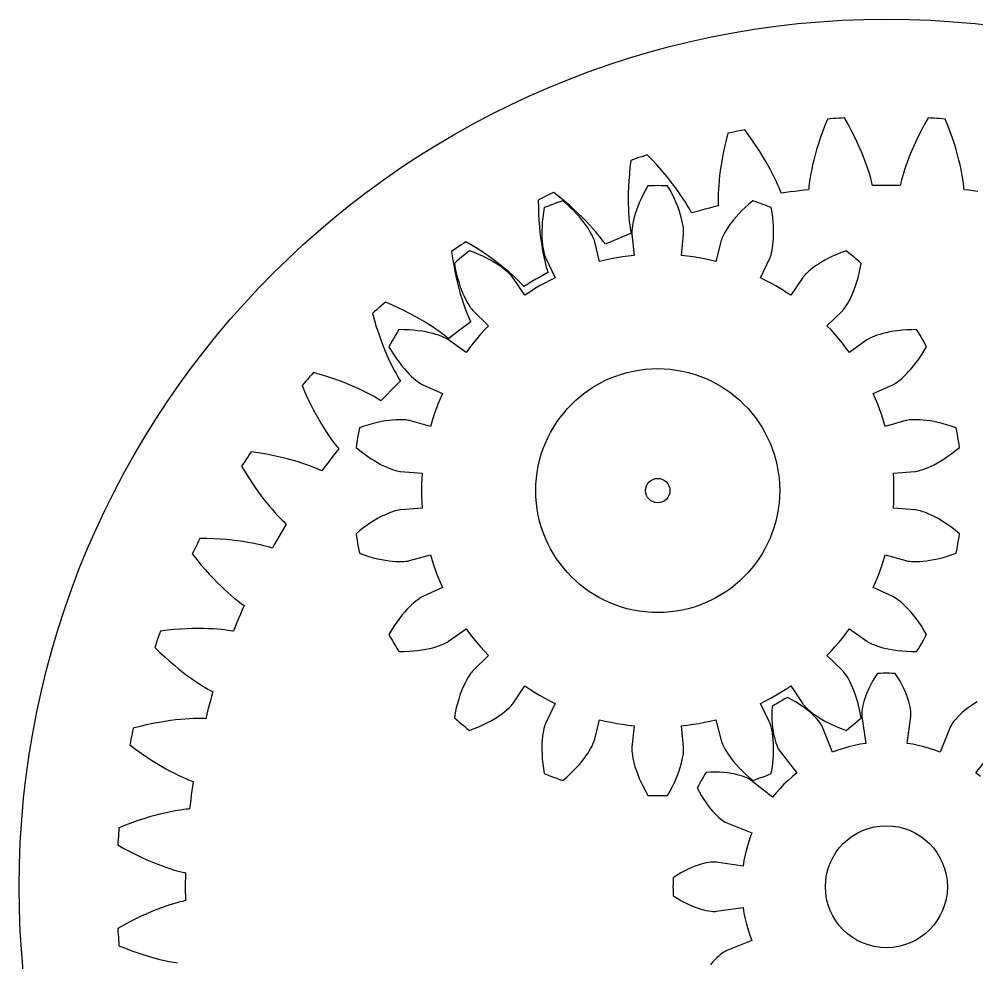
# Model space of a CAD drawing. Header units: metres. Extents: x -35.6 to 35.6, y -35.6 to 35.6.
# Drawn here: x -35.56 to 3.71, y -3.12 to 35.56 of the extents above; entities that cross this region are included whole.
import ezdxf

# ---------------------------------------------------------------- set-up
doc = ezdxf.new("R2010")
doc.units = ezdxf.units.M

msp = doc.modelspace()

# ---------------------------------------------------------------- linework, layer by layer
at = {"layer": 'CARRIER_PINS'}
msp.add_circle((-9.375, 16.23798), 0.5, dxfattribs=at)
at = {"layer": 'PLANETS'}
msp.add_lwpolyline([(0.28597, 16.95447), (1.16759, 17.01986), (1.19753, 17.0236), (1.25204, 17.03339), (1.32238, 17.0495), (1.40536, 17.07234), (1.49913, 17.10229), (1.60242, 17.13975), (1.71423, 17.18509), (1.83377, 17.23867), (1.96039, 17.30087), (2.09347, 17.37206), (2.23247, 17.4526), (2.37689, 17.54286), (2.52623, 17.64321), (2.68001, 17.75401), (2.83775, 17.87564), (2.99898, 18.00846), (2.97913, 18.14206), (2.95783, 18.27544), (2.9351, 18.40858), (2.91092, 18.54147), (2.88532, 18.67408), (2.85828, 18.80642), (2.66135, 18.87608), (2.47152, 18.93642), (2.28911, 18.98795), (2.11446, 19.03117), (1.94788, 19.06659), (1.78971, 19.09473), (1.64031, 19.11611), (1.50006, 19.13126), (1.36939, 19.14072), (1.24882, 19.14508), (1.13896, 19.14496), (1.04059, 19.14103), (0.9548, 19.13411), (0.8832, 19.12519), (0.82862, 19.11575), (0.79921, 19.10902), (-0.0516, 18.86893), (-0.11936, 19.09818), (-0.19275, 19.32568), (-0.27173, 19.5513), (-0.35625, 19.7749), (-0.44627, 19.99635), (-0.54172, 20.21551), (0.26437, 20.57848), (0.29122, 20.59224), (0.33911, 20.62008), (0.39969, 20.65928), (0.46986, 20.70912), (0.54773, 20.76934), (0.63197, 20.83986), (0.72153, 20.92071), (0.81554, 21.01195), (0.91325, 21.1137), (1.01396, 21.22611), (1.11703, 21.34934), (1.22187, 21.48355), (1.32788, 21.62892), (1.43449, 21.78564), (1.54112, 21.95388), (1.6472, 22.13384), (1.58285, 22.25259), (1.51722, 22.37064), (1.45032, 22.48798), (1.38215, 22.60458), (1.31273, 22.72044), (1.24206, 22.83555), (1.03318, 22.83366), (0.83416, 22.82543), (0.64513, 22.81147), (0.46623, 22.79235), (0.29758, 22.76866), (0.13933, 22.74101), (-0.00837, 22.71), (-0.14535, 22.67626), (-0.27137, 22.64046), (-0.38616, 22.60332), (-0.48936, 22.56563), (-0.58045, 22.5283), (-0.6587, 22.49245), (-0.72293, 22.45959), (-0.77098, 22.43204), (-0.79632, 22.41566), (-1.51371, 21.89906), (-1.65579, 22.0913), (-1.80256, 22.27998), (-1.95394, 22.46498), (-2.10985, 22.64619), (-2.27017, 22.8235), (-2.43483, 22.9968), (-1.80149, 23.61358), (-1.78097, 23.63569), (-1.74549, 23.67823), (-1.70197, 23.73578), (-1.65308, 23.80661), (-1.6005, 23.88984), (-1.54546, 23.98492), (-1.48895, 24.09152), (-1.43182, 24.20941), (-1.37481, 24.33845), (-1.31862, 24.47852), (-1.2639, 24.62957), (-1.21129, 24.79154), (-1.1614, 24.96441), (-1.11482, 25.14814), (-1.07216, 25.34271), (-1.03402, 25.54809), (-1.13511, 25.63767), (-1.23716, 25.72615), (-1.34015, 25.81353), (-1.44409, 25.89979), (-1.54895, 25.98492), (-1.65473, 26.06892), (-1.85037, 25.9957), (-2.03457, 25.9199), (-2.20742, 25.84213), (-2.36899, 25.76297), (-2.51937, 25.68303), (-2.65862, 25.60292), (-2.78681, 25.52326), (-2.90399, 25.44471), (-3.01017, 25.36797), (-3.10533, 25.29381), (-3.18941, 25.22309), (-3.26224, 25.15686), (-3.32351, 25.09641), (-3.37263, 25.04356), (-3.40836, 25.00124), (-3.42658, 24.97718), (-3.92401, 24.24637), (-4.12327, 24.37843), (-4.32572, 24.50553), (-4.53125, 24.6276), (-4.73973, 24.74456), (-4.95103, 24.85634), (-5.16502, 24.96287), (-4.78084, 25.75907), (-4.76911, 25.78687), (-4.75033, 25.83897), (-4.72911, 25.90794), (-4.7074, 25.99122), (-4.68645, 26.08741), (-4.66725, 26.19558), (-4.65061, 26.31508), (-4.63724, 26.44541), (-4.6278, 26.58616), (-4.62291, 26.737), (-4.62316, 26.89765), (-4.62912, 27.06785), (-4.64135, 27.24736), (-4.66042, 27.43594), (-4.68688, 27.63336), (-4.72129, 27.8394), (-4.84692, 27.88901), (-4.97308, 27.93725), (-5.09975, 27.98413), (-5.22692, 28.02964), (-5.35457, 28.07378), (-5.4827, 28.11653), (-5.64149, 27.98081), (-5.78867, 27.84658), (-5.92449, 27.71438), (-6.04925, 27.58474), (-6.16321, 27.45819), (-6.26667, 27.33528), (-6.35988, 27.21658), (-6.44312, 27.10269), (-6.51665, 26.99427), (-6.58072, 26.89203), (-6.63554, 26.79682), (-6.68133, 26.70967), (-6.71823, 26.63192), (-6.7463, 26.56545), (-6.76541, 26.51346), (-6.77429, 26.48463), (-6.99178, 25.62775), (-7.22418, 25.6837), (-7.4579, 25.73389), (-7.69278, 25.7783), (-7.92869, 25.8169), (-8.16548, 25.84967), (-8.403, 25.87659), (-8.3143, 26.75617), (-8.31279, 26.7863), (-8.31296, 26.84169), (-8.31661, 26.91375), (-8.32469, 26.99944), (-8.33791, 27.097), (-8.35687, 27.20521), (-8.3821, 27.3232), (-8.41411, 27.45023), (-8.45338, 27.58572), (-8.50038, 27.72914), (-8.55555, 27.88002), (-8.61936, 28.03792), (-8.69226, 28.20241), (-8.77468, 28.3731), (-8.86706, 28.54956), (-8.96986, 28.73141), (-9.10488, 28.73506), (-9.23993, 28.73725), (-9.375, 28.73798), (-9.51007, 28.73725), (-9.64512, 28.73506), (-9.78014, 28.73141), (-9.88294, 28.54956), (-9.97532, 28.3731), (-10.05774, 28.20241), (-10.13064, 28.03792), (-10.19445, 27.88002), (-10.24962, 27.72914), (-10.29662, 27.58572), (-10.33589, 27.45023), (-10.3679, 27.3232), (-10.39313, 27.20521), (-10.41209, 27.097), (-10.42531, 26.99944), (-10.43339, 26.91375), (-10.43704, 26.84169), (-10.43721, 26.7863), (-10.4357, 26.75617), (-10.347, 25.87659), (-10.58452, 25.84967), (-10.82131, 25.8169), (-11.05722, 25.7783), (-11.2921, 25.73389), (-11.52582, 25.6837), (-11.75822, 25.62775), (-11.97571, 26.48463), (-11.98459, 26.51346), (-12.0037, 26.56545), (-12.03177, 26.63192), (-12.06867, 26.70967), (-12.11446, 26.79682), (-12.16928, 26.89203), (-12.23335, 26.99427), (-12.30688, 27.10269), (-12.39012, 27.21658), (-12.48333, 27.33528), (-12.58679, 27.45819), (-12.70075, 27.58474), (-12.82551, 27.71438), (-12.96133, 27.84658), (-13.10851, 27.98081), (-13.2673, 28.11653), (-13.39543, 28.07378), (-13.52308, 28.02964), (-13.65025, 27.98413), (-13.77692, 27.93725), (-13.90308, 27.88901), (-14.02871, 27.8394), (-14.06312, 27.63336), (-14.08958, 27.43594), (-14.10865, 27.24736), (-14.12088, 27.06785), (-14.12684, 26.89765), (-14.12709, 26.737), (-14.1222, 26.58616), (-14.11276, 26.44541), (-14.09939, 26.31508), (-14.08275, 26.19558), (-14.06355, 26.08741), (-14.0426, 25.99122), (-14.02089, 25.90794), (-13.99967, 25.83897), (-13.98089, 25.78687), (-13.96916, 25.75907), (-13.58498, 24.96287), (-13.79897, 24.85634), (-14.01027, 24.74456), (-14.21875, 24.6276), (-14.42428, 24.50553), (-14.62673, 24.37843), (-14.82599, 24.24637), (-15.32342, 24.97718), (-15.34164, 25.00124), (-15.37737, 25.04356), (-15.42649, 25.09641), (-15.48776, 25.15686), (-15.56059, 25.22309), (-15.64467, 25.29381), (-15.73983, 25.36797), (-15.84601, 25.44471), (-15.96319, 25.52326), (-16.09138, 25.60292), (-16.23063, 25.68303), (-16.38101, 25.76297), (-16.54258, 25.84213), (-16.71543, 25.9199), (-16.89963, 25.9957), (-17.09527, 26.06892), (-17.20105, 25.98492), (-17.30591, 25.89979), (-17.40985, 25.81353), (-17.51284, 25.72615), (-17.61489, 25.63767), (-17.71598, 25.54809), (-17.67784, 25.34271), (-17.63518, 25.14814), (-17.5886, 24.96441), (-17.53871, 24.79154), (-17.4861, 24.62957), (-17.43138, 24.47852), (-17.37519, 24.33845), (-17.31818, 24.20941), (-17.26105, 24.09152), (-17.20454, 23.98492), (-17.1495, 23.88984), (-17.09692, 23.80661), (-17.04803, 23.73578), (-17.00451, 23.67823), (-16.96903, 23.63569), (-16.94851, 23.61358), (-16.31517, 22.9968), (-16.47983, 22.8235), (-16.64015, 22.64619), (-16.79606, 22.46498), (-16.94744, 22.27998), (-17.09421, 22.0913), (-17.23629, 21.89906), (-17.95368, 22.41566), (-17.97902, 22.43204), (-18.02707, 22.45959), (-18.0913, 22.49245), (-18.16955, 22.5283), (-18.26064, 22.56563), (-18.36384, 22.60332), (-18.47863, 22.64046), (-18.60465, 22.67626), (-18.74163, 22.71), (-18.88933, 22.74101), (-19.04758, 22.76866), (-19.21623, 22.79235), (-19.39513, 22.81147), (-19.58416, 22.82543), (-19.78318, 22.83366), (-19.99206, 22.83555), (-20.06273, 22.72044), (-20.13215, 22.60458), (-20.20032, 22.48798), (-20.26722, 22.37064), (-20.33285, 22.25259), (-20.3972, 22.13384), (-20.29112, 21.95388), (-20.18449, 21.78564), (-20.07788, 21.62892), (-19.97187, 21.48355), (-19.86703, 21.34934), (-19.76396, 21.22611), (-19.66325, 21.1137), (-19.56554, 21.01195), (-19.47153, 20.92071), (-19.38197, 20.83986), (-19.29773, 20.76934), (-19.21986, 20.70912), (-19.14969, 20.65928), (-19.08911, 20.62008), (-19.04122, 20.59224), (-19.01437, 20.57848), (-18.20828, 20.21551), (-18.30373, 19.99635), (-18.39375, 19.7749), (-18.47827, 19.5513), (-18.55725, 19.32568), (-18.63064, 19.09818), (-18.6984, 18.86893), (-19.54921, 19.10902), (-19.57862, 19.11575), (-19.6332, 19.12519), (-19.7048, 19.13411), (-19.79059, 19.14103), (-19.88896, 19.14496), (-19.99882, 19.14508), (-20.11939, 19.14072), (-20.25006, 19.13126), (-20.39031, 19.11611), (-20.53971, 19.09473), (-20.69788, 19.06659), (-20.86446, 19.03117), (-21.03911, 18.98795), (-21.22152, 18.93642), (-21.41135, 18.87608), (-21.60828, 18.80642), (-21.63532, 18.67408), (-21.66092, 18.54147), (-21.6851, 18.40858), (-21.70783, 18.27544), (-21.72913, 18.14206), (-21.74898, 18.00846), (-21.58775, 17.87564), (-21.43001, 17.75401), (-21.27623, 17.64321), (-21.12689, 17.54286), (-20.98247, 17.4526), (-20.84347, 17.37206), (-20.71039, 17.30087), (-20.58377, 17.23867), (-20.46423, 17.18509), (-20.35242, 17.13975), (-20.24913, 17.10229), (-20.15536, 17.07234), (-20.07238, 17.0495), (-20.00204, 17.03339), (-19.94753, 17.0236), (-19.91759, 17.01986), (-19.03597, 16.95447), (-19.0507, 16.71588), (-19.05955, 16.477), (-19.0625, 16.23798), (-19.05955, 15.99895), (-19.0507, 15.76007), (-19.03597, 15.52148), (-19.91759, 15.45609), (-19.94753, 15.45235), (-20.00204, 15.44256), (-20.07238, 15.42645), (-20.15536, 15.40362), (-20.24913, 15.37366), (-20.35242, 15.3362), (-20.46423, 15.29087), (-20.58377, 15.23728), (-20.71039, 15.17508), (-20.84347, 15.10389), (-20.98247, 15.02335), (-21.12689, 14.93309), (-21.27623, 14.83274), (-21.43001, 14.72194), (-21.58775, 14.60031), (-21.74898, 14.4675), (-21.72913, 14.33389), (-21.70783, 14.20052), (-21.6851, 14.06737), (-21.66092, 13.93449), (-21.63532, 13.80187), (-21.60828, 13.66953), (-21.41135, 13.59987), (-21.22152, 13.53953), (-21.03911, 13.488), (-20.86446, 13.44478), (-20.69788, 13.40936), (-20.53971, 13.38122), (-20.39031, 13.35984), (-20.25006, 13.3447), (-20.11939, 13.33523), (-19.99882, 13.33087), (-19.88896, 13.33099), (-19.79059, 13.33492), (-19.7048, 13.34184), (-19.6332, 13.35076), (-19.57862, 13.36021), (-19.54921, 13.36693), (-18.6984, 13.60702), (-18.63064, 13.37778), (-18.55725, 13.15028), (-18.47827, 12.92466), (-18.39375, 12.70105), (-18.30373, 12.4796), (-18.20828, 12.26044), (-19.01437, 11.89747), (-19.04122, 11.88371), (-19.08911, 11.85587), (-19.14969, 11.81668), (-19.21986, 11.76683), (-19.29773, 11.70661), (-19.38197, 11.63609), (-19.47153, 11.55524), (-19.56554, 11.464), (-19.66325, 11.36225), (-19.76396, 11.24984), (-19.86703, 11.12661), (-19.97187, 10.9924), (-20.07788, 10.84703), (-20.18449, 10.69031), (-20.29112, 10.52207), (-20.3972, 10.34212), (-20.33285, 10.22336), (-20.26722, 10.10531), (-20.20032, 9.98798), (-20.13215, 9.87137), (-20.06273, 9.75551), (-19.99206, 9.6404), (-19.78318, 9.6423), (-19.58416, 9.65052), (-19.39513, 9.66448), (-19.21623, 9.68361), (-19.04758, 9.70729), (-18.88933, 9.73495), (-18.74163, 9.76596), (-18.60465, 9.79969), (-18.47863, 9.83549), (-18.36384, 9.87263), (-18.26064, 9.91032), (-18.16955, 9.94765), (-18.0913, 9.9835), (-18.02707, 10.01637), (-17.97902, 10.04391), (-17.95368, 10.06029), (-17.23629, 10.5769), (-17.09421, 10.38465), (-16.94744, 10.19597), (-16.79606, 10.01097), (-16.64015, 9.82976), (-16.47983, 9.65245), (-16.31517, 9.47916), (-16.94851, 8.86237), (-16.96903, 8.84026), (-17.00451, 8.79772), (-17.04803, 8.74017), (-17.09692, 8.66934), (-17.1495, 8.58611), (-17.20454, 8.49103), (-17.26105, 8.38443), (-17.31818, 8.26654), (-17.37519, 8.1375), (-17.43138, 7.99743), (-17.4861, 7.84638), (-17.53871, 7.68441), (-17.5886, 7.51154), (-17.63518, 7.32782), (-17.67784, 7.13325), (-17.71598, 6.92787), (-17.61489, 6.83828), (-17.51284, 6.7498), (-17.40985, 6.66242), (-17.30591, 6.57616), (-17.20105, 6.49103), (-17.09527, 6.40704), (-16.89963, 6.48026), (-16.71543, 6.55605), (-16.54258, 6.63383), (-16.38101, 6.71298), (-16.23063, 6.79292), (-16.09138, 6.87303), (-15.96319, 6.95269), (-15.84601, 7.03124), (-15.73983, 7.10798), (-15.64467, 7.18214), (-15.56059, 7.25286), (-15.48776, 7.31909), (-15.42649, 7.37954), (-15.37737, 7.43239), (-15.34164, 7.47471), (-15.32342, 7.49877), (-14.82599, 8.22958), (-14.62673, 8.09752), (-14.42428, 7.97042), (-14.21875, 7.84836), (-14.01027, 7.7314), (-13.79897, 7.61962), (-13.58498, 7.51308), (-13.96916, 6.71689), (-13.98089, 6.68909), (-13.99967, 6.63698), (-14.02089, 6.56802), (-14.0426, 6.48473), (-14.06355, 6.38854), (-14.08275, 6.28037), (-14.09939, 6.16087), (-14.11276, 6.03055), (-14.1222, 5.8898), (-14.12709, 5.73895), (-14.12684, 5.5783), (-14.12088, 5.4081), (-14.10865, 5.22859), (-14.08958, 5.04002), (-14.06312, 4.84259), (-14.02871, 4.63655), (-13.90308, 4.58695), (-13.77692, 4.5387), (-13.65025, 4.49182), (-13.52308, 4.44631), (-13.39543, 4.40218), (-13.2673, 4.35943), (-13.10851, 4.49514), (-12.96133, 4.62937), (-12.82551, 4.76157), (-12.70075, 4.89121), (-12.58679, 5.01776), (-12.48333, 5.14067), (-12.39012, 5.25937), (-12.30688, 5.37326), (-12.23335, 5.48169), (-12.16928, 5.58392), (-12.11446, 5.67913), (-12.06867, 5.76628), (-12.03177, 5.84404), (-12.0037, 5.9105), (-11.98459, 5.96249), (-11.97571, 5.99133), (-11.75822, 6.8482), (-11.52582, 6.79226), (-11.2921, 6.74206), (-11.05722, 6.69765), (-10.82131, 6.65905), (-10.58452, 6.62628), (-10.347, 6.59936), (-10.4357, 5.71978), (-10.43721, 5.68965), (-10.43704, 5.63426), (-10.43339, 5.5622), (-10.42531, 5.47651), (-10.41209, 5.37896), (-10.39313, 5.27074), (-10.3679, 5.15276), (-10.33589, 5.02572), (-10.29662, 4.89023), (-10.24962, 4.74681), (-10.19445, 4.59593), (-10.13064, 4.43803), (-10.05774, 4.27354), (-9.97532, 4.10286), (-9.88294, 3.92639), (-9.78014, 3.74454), (-9.64512, 3.7409), (-9.51007, 3.73871), (-9.375, 3.73798), (-9.23993, 3.73871), (-9.10488, 3.7409), (-8.96986, 3.74454), (-8.86706, 3.92639), (-8.77468, 4.10286), (-8.69226, 4.27354), (-8.61936, 4.43803), (-8.55555, 4.59593), (-8.50038, 4.74681), (-8.45338, 4.89023), (-8.41411, 5.02572), (-8.3821, 5.15276), (-8.35687, 5.27074), (-8.33791, 5.37896), (-8.32469, 5.47651), (-8.31661, 5.5622), (-8.31296, 5.63426), (-8.31279, 5.68965), (-8.3143, 5.71978), (-8.403, 6.59936), (-8.16548, 6.62628), (-7.92869, 6.65905), (-7.69278, 6.69765), (-7.4579, 6.74206), (-7.22418, 6.79226), (-6.99178, 6.8482), (-6.77429, 5.99133), (-6.76541, 5.96249), (-6.7463, 5.9105), (-6.71823, 5.84404), (-6.68133, 5.76628), (-6.63554, 5.67913), (-6.58072, 5.58392), (-6.51665, 5.48169), (-6.44312, 5.37326), (-6.35988, 5.25937), (-6.26667, 5.14067), (-6.16321, 5.01776), (-6.04925, 4.89121), (-5.92449, 4.76157), (-5.78867, 4.62937), (-5.64149, 4.49514), (-5.4827, 4.35943), (-5.35457, 4.40218), (-5.22692, 4.44631), (-5.09975, 4.49182), (-4.97308, 4.5387), (-4.84692, 4.58695), (-4.72129, 4.63655), (-4.68688, 4.84259), (-4.66042, 5.04002), (-4.64135, 5.22859), (-4.62912, 5.4081), (-4.62316, 5.5783), (-4.62291, 5.73895), (-4.6278, 5.8898), (-4.63724, 6.03055), (-4.65061, 6.16087), (-4.66725, 6.28037), (-4.68645, 6.38854), (-4.7074, 6.48473), (-4.72911, 6.56802), (-4.75033, 6.63698), (-4.76911, 6.68909), (-4.78084, 6.71689), (-5.16502, 7.51308), (-4.95103, 7.61962), (-4.73973, 7.7314), (-4.53125, 7.84836), (-4.32572, 7.97042), (-4.12327, 8.09752), (-3.92401, 8.22958), (-3.42658, 7.49877), (-3.40836, 7.47471), (-3.37263, 7.43239), (-3.32351, 7.37954), (-3.26224, 7.31909), (-3.18941, 7.25286), (-3.10533, 7.18214), (-3.01017, 7.10798), (-2.90399, 7.03124), (-2.78681, 6.95269), (-2.65862, 6.87303), (-2.51937, 6.79292), (-2.36899, 6.71298), (-2.20742, 6.63383), (-2.03457, 6.55605), (-1.85037, 6.48026), (-1.65473, 6.40704), (-1.54895, 6.49103), (-1.44409, 6.57616), (-1.34015, 6.66242), (-1.23716, 6.7498), (-1.13511, 6.83828), (-1.03402, 6.92787), (-1.07216, 7.13325), (-1.11482, 7.32782), (-1.1614, 7.51154), (-1.21129, 7.68441), (-1.2639, 7.84638), (-1.31862, 7.99743), (-1.37481, 8.1375), (-1.43182, 8.26654), (-1.48895, 8.38443), (-1.54546, 8.49103), (-1.6005, 8.58611), (-1.65308, 8.66934), (-1.70197, 8.74017), (-1.74549, 8.79772), (-1.78097, 8.84026), (-1.80149, 8.86237), (-2.43483, 9.47916), (-2.27017, 9.65245), (-2.10985, 9.82976), (-1.95394, 10.01097), (-1.80256, 10.19597), (-1.65579, 10.38465), (-1.51371, 10.5769), (-0.79632, 10.06029), (-0.77098, 10.04391), (-0.72293, 10.01637), (-0.6587, 9.9835), (-0.58045, 9.94765), (-0.48936, 9.91032), (-0.38616, 9.87263), (-0.27137, 9.83549), (-0.14535, 9.79969), (-0.00837, 9.76596), (0.13933, 9.73495), (0.29758, 9.70729), (0.46623, 9.68361), (0.64513, 9.66448), (0.83416, 9.65052), (1.03318, 9.6423), (1.24206, 9.6404), (1.31273, 9.75551), (1.38215, 9.87137), (1.45032, 9.98798), (1.51722, 10.10531), (1.58285, 10.22336), (1.6472, 10.34212), (1.54112, 10.52207), (1.43449, 10.69031), (1.32788, 10.84703), (1.22187, 10.9924), (1.11703, 11.12661), (1.01396, 11.24984), (0.91325, 11.36225), (0.81554, 11.464), (0.72153, 11.55524), (0.63197, 11.63609), (0.54773, 11.70661), (0.46986, 11.76683), (0.39969, 11.81668), (0.33911, 11.85587), (0.29122, 11.88371), (0.26437, 11.89747), (-0.54172, 12.26044), (-0.44627, 12.4796), (-0.35625, 12.70105), (-0.27173, 12.92466), (-0.19275, 13.15028), (-0.11936, 13.37778), (-0.0516, 13.60702), (0.79921, 13.36693), (0.82862, 13.36021), (0.8832, 13.35076), (0.9548, 13.34184), (1.04059, 13.33492), (1.13896, 13.33099), (1.24882, 13.33087), (1.36939, 13.33523), (1.50006, 13.3447), (1.64031, 13.35984), (1.78971, 13.38122), (1.94788, 13.40936), (2.11446, 13.44478), (2.28911, 13.488), (2.47152, 13.53953), (2.66135, 13.59987), (2.85828, 13.66953), (2.88532, 13.80187), (2.91092, 13.93449), (2.9351, 14.06737), (2.95783, 14.20052), (2.97913, 14.33389), (2.99898, 14.4675), (2.83775, 14.60031), (2.68001, 14.72194), (2.52623, 14.83274), (2.37689, 14.93309), (2.23247, 15.02335), (2.09347, 15.10389), (1.96039, 15.17508), (1.83377, 15.23728), (1.71423, 15.29087), (1.60242, 15.3362), (1.49913, 15.37366), (1.40536, 15.40362), (1.32238, 15.42645), (1.25204, 15.44256), (1.19753, 15.45235), (1.16759, 15.45609), (0.28597, 15.52148), (0.3007, 15.76007), (0.30955, 15.99895), (0.3125, 16.23798), (0.30955, 16.477), (0.3007, 16.71588)], close=True, dxfattribs=at)
msp.add_circle((-9.375, 16.23798), 5, dxfattribs=at)
at = {"layer": 'RING'}
msp.add_lwpolyline([(3.75263, 28.50404), (3.56436, 28.52819), (3.37594, 28.5511), (3.18736, 28.57277), (3.18332, 28.61744), (3.17502, 28.6992), (3.16264, 28.80525), (3.14574, 28.93104), (3.1238, 29.07399), (3.09631, 29.23234), (3.06276, 29.4048), (3.0227, 29.59038), (2.97567, 29.78827), (2.92124, 29.99777), (2.85901, 30.2183), (2.78855, 30.44935), (2.70949, 30.69044), (2.62144, 30.94115), (2.52401, 31.20107), (2.41683, 31.46983), (2.29935, 31.47863), (2.18183, 31.487), (2.06429, 31.49492), (1.94671, 31.50241), (1.82911, 31.50946), (1.71149, 31.51606), (1.57014, 31.26359), (1.43962, 31.01861), (1.31959, 30.78154), (1.20974, 30.55283), (1.10973, 30.33296), (1.01924, 30.12243), (0.93794, 29.92183), (0.86548, 29.73177), (0.80154, 29.55301), (0.74577, 29.3864), (0.69784, 29.233), (0.65743, 29.09414), (0.62425, 28.97162), (0.59814, 28.8681), (0.57924, 28.78812), (0.5694, 28.74436), (0.37961, 28.74749), (0.18981, 28.74937), (0, 28.75), (-0.18981, 28.74937), (-0.37961, 28.74749), (-0.5694, 28.74436), (-0.57924, 28.78812), (-0.59814, 28.8681), (-0.62425, 28.97162), (-0.65743, 29.09414), (-0.69784, 29.233), (-0.74577, 29.3864), (-0.80154, 29.55301), (-0.86548, 29.73177), (-0.93794, 29.92183), (-1.01924, 30.12243), (-1.10973, 30.33296), (-1.20974, 30.55283), (-1.31959, 30.78154), (-1.43962, 31.01861), (-1.57014, 31.26359), (-1.71149, 31.51606), (-1.82911, 31.50946), (-1.94671, 31.50241), (-2.06429, 31.49492), (-2.18183, 31.487), (-2.29935, 31.47863), (-2.41683, 31.46983), (-2.52401, 31.20107), (-2.62144, 30.94115), (-2.70949, 30.69044), (-2.78855, 30.44935), (-2.85901, 30.2183), (-2.92124, 29.99777), (-2.97567, 29.78827), (-3.0227, 29.59038), (-3.06276, 29.4048), (-3.09631, 29.23234), (-3.1238, 29.07399), (-3.14574, 28.93104), (-3.16264, 28.80525), (-3.17502, 28.6992), (-3.18332, 28.61744), (-3.18736, 28.57277), (-3.37594, 28.5511), (-3.56436, 28.52819), (-3.75263, 28.50404), (-3.94073, 28.47864), (-4.12867, 28.45201), (-4.31642, 28.42413), (-4.33189, 28.46623), (-4.36107, 28.54306), (-4.40047, 28.64228), (-4.44935, 28.75942), (-4.50754, 28.89182), (-4.57508, 29.03765), (-4.65212, 29.19556), (-4.73885, 29.36445), (-4.8355, 29.54342), (-4.94229, 29.73169), (-5.05949, 29.92861), (-5.18734, 30.13355), (-5.3261, 30.34596), (-5.47604, 30.56533), (-5.63743, 30.79118), (-5.81052, 31.02304), (-5.92627, 31.00114), (-6.04195, 30.9788), (-6.15754, 30.95604), (-6.27304, 30.93284), (-6.38846, 30.90921), (-6.50379, 30.88514), (-6.57497, 30.60469), (-6.63764, 30.33427), (-6.69222, 30.07422), (-6.73913, 29.82487), (-6.77883, 29.58661), (-6.81175, 29.35984), (-6.83836, 29.14502), (-6.85916, 28.94269), (-6.87466, 28.75347), (-6.8854, 28.5781), (-6.892, 28.41752), (-6.89509, 28.27293), (-6.89543, 28.14601), (-6.89385, 28.03925), (-6.89141, 27.95711), (-6.88959, 27.91229), (-7.07372, 27.8662), (-7.25754, 27.81889), (-7.44105, 27.77037), (-7.62423, 27.72064), (-7.80708, 27.6697), (-7.98959, 27.61755), (-8.01042, 27.65727), (-8.04937, 27.72963), (-8.10139, 27.82287), (-8.16514, 27.93262), (-8.24012, 28.05629), (-8.32612, 28.19206), (-8.42311, 28.33856), (-8.53114, 28.49469), (-8.65032, 28.65951), (-8.78077, 28.83224), (-8.92267, 29.01217), (-9.07617, 29.19867), (-9.24148, 29.39115), (-9.41877, 29.58907), (-9.60825, 29.79192), (-9.81013, 29.99921), (-9.92203, 29.96239), (-10.0338, 29.92514), (-10.14543, 29.88748), (-10.25692, 29.8494), (-10.36827, 29.81091), (-10.47947, 29.772), (-10.51344, 29.48466), (-10.54027, 29.20837), (-10.56044, 28.94342), (-10.57441, 28.69008), (-10.58266, 28.44868), (-10.5857, 28.21955), (-10.58405, 28.0031), (-10.57826, 27.79978), (-10.56892, 27.61016), (-10.55669, 27.43489), (-10.54226, 27.27482), (-10.52646, 27.13106), (-10.51023, 27.00518), (-10.49473, 26.89955), (-10.48158, 26.81842), (-10.47393, 26.77423), (-10.65047, 26.70449), (-10.82655, 26.6336), (-11.00215, 26.56154), (-11.17727, 26.48832), (-11.35191, 26.41395), (-11.52605, 26.33843), (-11.55189, 26.37509), (-11.59995, 26.44175), (-11.66369, 26.5274), (-11.74123, 26.62789), (-11.8317, 26.74072), (-11.93469, 26.8641), (-12.04997, 26.99669), (-12.17746, 27.13737), (-12.31713, 27.28523), (-12.46901, 27.43945), (-12.63318, 27.59932), (-12.80972, 27.76419), (-12.99873, 27.93345), (-13.20034, 28.10654), (-13.41468, 28.28292), (-13.64188, 28.46209), (-13.74803, 28.41097), (-13.85398, 28.35946), (-13.95974, 28.30755), (-14.0653, 28.25524), (-14.17067, 28.20254), (-14.27584, 28.14945), (-14.27201, 27.86013), (-14.26256, 27.58271), (-14.24797, 27.31739), (-14.22875, 27.0644), (-14.20542, 26.82398), (-14.17853, 26.59641), (-14.14864, 26.38203), (-14.11636, 26.18121), (-14.08235, 25.99443), (-14.04735, 25.82225), (-14.01215, 25.66544), (-13.97772, 25.52497), (-13.94519, 25.40229), (-13.91604, 25.29958), (-13.89242, 25.22086), (-13.87907, 25.17805), (-14.04499, 25.08587), (-14.21031, 24.99259), (-14.375, 24.89823), (-14.53907, 24.80278), (-14.7025, 24.70625), (-14.86529, 24.60865), (-14.8957, 24.64162), (-14.95206, 24.70144), (-15.02643, 24.77803), (-15.11642, 24.86755), (-15.22084, 24.9676), (-15.33905, 25.07649), (-15.47066, 25.19289), (-15.61542, 25.31573), (-15.77319, 25.44409), (-15.94391, 25.57717), (-16.12754, 25.71425), (-16.32408, 25.85466), (-16.53357, 25.9978), (-16.75605, 26.14309), (-16.99158, 26.28999), (-17.24022, 26.43797), (-17.33878, 26.37343), (-17.43711, 26.30853), (-17.53519, 26.24326), (-17.63302, 26.17762), (-17.73061, 26.11162), (-17.82795, 26.04526), (-17.78639, 25.75891), (-17.7408, 25.4851), (-17.69171, 25.22396), (-17.63963, 24.97563), (-17.58512, 24.74032), (-17.52876, 24.51821), (-17.47114, 24.30956), (-17.41293, 24.11467), (-17.35483, 23.93392), (-17.29765, 23.76779), (-17.24229, 23.61691), (-17.18982, 23.48215), (-17.14155, 23.36475), (-17.09925, 23.26673), (-17.06555, 23.19177), (-17.04672, 23.15106), (-17.1992, 23.03801), (-17.35092, 22.92396), (-17.50189, 22.80891), (-17.6521, 22.69286), (-17.80153, 22.57583), (-17.95019, 22.45781), (-17.98464, 22.48653), (-18.04832, 22.53848), (-18.13206, 22.60471), (-18.23296, 22.68171), (-18.34955, 22.76728), (-18.48096, 22.8598), (-18.62664, 22.95803), (-18.78619, 23.06093), (-18.95937, 23.1676), (-19.146, 23.27726), (-19.34595, 23.38919), (-19.55914, 23.50275), (-19.78552, 23.61732), (-20.02506, 23.73233), (-20.27774, 23.84723), (-20.54358, 23.96149), (-20.63287, 23.88464), (-20.72188, 23.80746), (-20.8106, 23.72994), (-20.89903, 23.6521), (-20.98717, 23.57393), (-21.07502, 23.49542), (-20.99644, 23.21695), (-20.9155, 22.95143), (-20.83274, 22.69893), (-20.7487, 22.45953), (-20.66394, 22.23334), (-20.57906, 22.02049), (-20.4947, 21.82115), (-20.41155, 21.63553), (-20.33036, 21.46391), (-20.25199, 21.30666), (-20.1774, 21.1643), (-20.10779, 21.03753), (-20.04462, 20.92744), (-19.98988, 20.83578), (-19.94669, 20.76586), (-19.92271, 20.72796), (-20.05912, 20.59597), (-20.19466, 20.46309), (-20.32932, 20.32932), (-20.46309, 20.19466), (-20.59597, 20.05912), (-20.72796, 19.92271), (-20.76586, 19.94669), (-20.83578, 19.98988), (-20.92744, 20.04462), (-21.03753, 20.10779), (-21.1643, 20.1774), (-21.30666, 20.25199), (-21.46391, 20.33036), (-21.63553, 20.41155), (-21.82115, 20.4947), (-22.02049, 20.57906), (-22.23334, 20.66394), (-22.45953, 20.7487), (-22.69893, 20.83274), (-22.95143, 20.9155), (-23.21695, 20.99644), (-23.49542, 21.07502), (-23.57393, 20.98717), (-23.6521, 20.89903), (-23.72994, 20.8106), (-23.80746, 20.72188), (-23.88464, 20.63287), (-23.96149, 20.54358), (-23.84723, 20.27774), (-23.73233, 20.02506), (-23.61732, 19.78552), (-23.50275, 19.55914), (-23.38919, 19.34595), (-23.27726, 19.146), (-23.1676, 18.95937), (-23.06093, 18.78619), (-22.95803, 18.62664), (-22.8598, 18.48096), (-22.76728, 18.34955), (-22.68171, 18.23296), (-22.60471, 18.13206), (-22.53848, 18.04832), (-22.48653, 17.98464), (-22.45781, 17.95019), (-22.57583, 17.80153), (-22.69286, 17.6521), (-22.80891, 17.50189), (-22.92396, 17.35092), (-23.03801, 17.1992), (-23.15106, 17.04672), (-23.19177, 17.06555), (-23.26673, 17.09925), (-23.36475, 17.14155), (-23.48215, 17.18982), (-23.61691, 17.24229), (-23.76779, 17.29765), (-23.93392, 17.35483), (-24.11467, 17.41293), (-24.30956, 17.47114), (-24.51821, 17.52876), (-24.74032, 17.58512), (-24.97563, 17.63963), (-25.22396, 17.69171), (-25.4851, 17.7408), (-25.75891, 17.78639), (-26.04526, 17.82795), (-26.11162, 17.73061), (-26.17762, 17.63302), (-26.24326, 17.53519), (-26.30853, 17.43711), (-26.37343, 17.33878), (-26.43797, 17.24022), (-26.28999, 16.99158), (-26.14309, 16.75605), (-25.9978, 16.53357), (-25.85466, 16.32408), (-25.71425, 16.12754), (-25.57717, 15.94391), (-25.44409, 15.77319), (-25.31573, 15.61542), (-25.19289, 15.47066), (-25.07649, 15.33905), (-24.9676, 15.22084), (-24.86755, 15.11642), (-24.77803, 15.02643), (-24.70144, 14.95206), (-24.64162, 14.8957), (-24.60865, 14.86529), (-24.70625, 14.7025), (-24.80278, 14.53907), (-24.89823, 14.375), (-24.99259, 14.21031), (-25.08587, 14.04499), (-25.17805, 13.87907), (-25.22086, 13.89242), (-25.29958, 13.91604), (-25.40229, 13.94519), (-25.52497, 13.97772), (-25.66544, 14.01215), (-25.82225, 14.04735), (-25.99443, 14.08235), (-26.18121, 14.11636), (-26.38203, 14.14864), (-26.59641, 14.17853), (-26.82398, 14.20542), (-27.0644, 14.22875), (-27.31739, 14.24797), (-27.58271, 14.26256), (-27.86013, 14.27201), (-28.14945, 14.27584), (-28.20254, 14.17067), (-28.25524, 14.0653), (-28.30755, 13.95974), (-28.35946, 13.85398), (-28.41097, 13.74803), (-28.46209, 13.64188), (-28.28292, 13.41468), (-28.10654, 13.20034), (-27.93345, 12.99873), (-27.76419, 12.80972), (-27.59932, 12.63318), (-27.43945, 12.46901), (-27.28523, 12.31713), (-27.13737, 12.17746), (-26.99669, 12.04997), (-26.8641, 11.93469), (-26.74072, 11.8317), (-26.62789, 11.74123), (-26.5274, 11.66369), (-26.44175, 11.59995), (-26.37509, 11.55189), (-26.33843, 11.52605), (-26.41395, 11.35191), (-26.48832, 11.17727), (-26.56154, 11.00215), (-26.6336, 10.82655), (-26.70449, 10.65047), (-26.77423, 10.47393), (-26.81842, 10.48158), (-26.89955, 10.49473), (-27.00518, 10.51023), (-27.13106, 10.52646), (-27.27482, 10.54226), (-27.43489, 10.55669), (-27.61016, 10.56892), (-27.79978, 10.57826), (-28.0031, 10.58405), (-28.21955, 10.5857), (-28.44868, 10.58266), (-28.69008, 10.57441), (-28.94342, 10.56044), (-29.20837, 10.54027), (-29.48466, 10.51344), (-29.772, 10.47947), (-29.81091, 10.36827), (-29.8494, 10.25692), (-29.88748, 10.14543), (-29.92514, 10.0338), (-29.96239, 9.92203), (-29.99921, 9.81013), (-29.79192, 9.60825), (-29.58907, 9.41877), (-29.39115, 9.24148), (-29.19867, 9.07617), (-29.01217, 8.92267), (-28.83224, 8.78077), (-28.65951, 8.65032), (-28.49469, 8.53114), (-28.33856, 8.42311), (-28.19206, 8.32612), (-28.05629, 8.24012), (-27.93262, 8.16514), (-27.82287, 8.10139), (-27.72963, 8.04937), (-27.65727, 8.01042), (-27.61755, 7.98959), (-27.6697, 7.80708), (-27.72064, 7.62423), (-27.77037, 7.44105), (-27.81889, 7.25754), (-27.8662, 7.07372), (-27.91229, 6.88959), (-27.95711, 6.89141), (-28.03925, 6.89385), (-28.14601, 6.89543), (-28.27293, 6.89509), (-28.41752, 6.892), (-28.5781, 6.8854), (-28.75347, 6.87466), (-28.94269, 6.85916), (-29.14502, 6.83836), (-29.35984, 6.81175), (-29.58661, 6.77883), (-29.82487, 6.73913), (-30.07422, 6.69222), (-30.33427, 6.63764), (-30.60469, 6.57497), (-30.88514, 6.50379), (-30.90921, 6.38846), (-30.93284, 6.27304), (-30.95604, 6.15754), (-30.9788, 6.04195), (-31.00114, 5.92627), (-31.02304, 5.81052), (-30.79118, 5.63743), (-30.56533, 5.47604), (-30.34596, 5.3261), (-30.13355, 5.18734), (-29.92861, 5.05949), (-29.73169, 4.94229), (-29.54342, 4.8355), (-29.36445, 4.73885), (-29.19556, 4.65212), (-29.03765, 4.57508), (-28.89182, 4.50754), (-28.75942, 4.44935), (-28.64228, 4.40047), (-28.54306, 4.36107), (-28.46623, 4.33189), (-28.42413, 4.31642), (-28.45201, 4.12867), (-28.47864, 3.94073), (-28.50404, 3.75263), (-28.52819, 3.56436), (-28.5511, 3.37594), (-28.57277, 3.18736), (-28.61744, 3.18332), (-28.6992, 3.17502), (-28.80525, 3.16264), (-28.93104, 3.14574), (-29.07399, 3.1238), (-29.23234, 3.09631), (-29.4048, 3.06276), (-29.59038, 3.0227), (-29.78827, 2.97567), (-29.99777, 2.92124), (-30.2183, 2.85901), (-30.44935, 2.78855), (-30.69044, 2.70949), (-30.94115, 2.62144), (-31.20107, 2.52401), (-31.46983, 2.41683), (-31.47863, 2.29935), (-31.487, 2.18183), (-31.49492, 2.06429), (-31.50241, 1.94671), (-31.50946, 1.82911), (-31.51606, 1.71149), (-31.26359, 1.57014), (-31.01861, 1.43962), (-30.78154, 1.31959), (-30.55283, 1.20974), (-30.33296, 1.10973), (-30.12243, 1.01924), (-29.92183, 0.93794), (-29.73177, 0.86548), (-29.55301, 0.80154), (-29.3864, 0.74577), (-29.233, 0.69784), (-29.09414, 0.65743), (-28.97162, 0.62425), (-28.8681, 0.59814), (-28.78812, 0.57924), (-28.74436, 0.5694), (-28.74749, 0.37961), (-28.74937, 0.18981), (-28.75, 0), (-28.74937, -0.18981), (-28.74749, -0.37961), (-28.74436, -0.5694), (-28.78812, -0.57924), (-28.8681, -0.59814), (-28.97162, -0.62425), (-29.09414, -0.65743), (-29.233, -0.69784), (-29.3864, -0.74577), (-29.55301, -0.80154), (-29.73177, -0.86548), (-29.92183, -0.93794), (-30.12243, -1.01924), (-30.33296, -1.10973), (-30.55283, -1.20974), (-30.78154, -1.31959), (-31.01861, -1.43962), (-31.26359, -1.57014), (-31.51606, -1.71149), (-31.50946, -1.82911), (-31.50241, -1.94671), (-31.49492, -2.06429), (-31.487, -2.18183), (-31.47863, -2.29935), (-31.46983, -2.41683), (-31.20107, -2.52401), (-30.94115, -2.62144), (-30.69044, -2.70949), (-30.44935, -2.78855), (-30.2183, -2.85901), (-29.99777, -2.92124), (-29.78827, -2.97567), (-29.59038, -3.0227), (-29.4048, -3.06276), (-29.23234, -3.09631), (-29.07399, -3.1238)], dxfattribs=at)
msp.add_circle((0, 0), 35.5625, dxfattribs=at)
at = {"layer": 'SUN'}
for points in [[(3.72212, 7.57605), (3.5738, 7.48502), (3.43696, 7.39356), (3.31139, 7.30236), (3.19682, 7.21205), (3.09303, 7.12332), (2.99978, 7.03683), (2.91683, 6.95329), (2.84399, 6.87347), (2.78107, 6.79822), (2.72792, 6.72853), (2.68448, 6.66564), (2.65083, 6.61129), (2.62737, 6.5683), (2.61606, 6.54417), (2.20397, 5.5133), (1.98454, 5.59603), (1.76201, 5.67003), (1.53674, 5.73518), (1.30907, 5.79139), (1.07935, 5.83857), (0.84796, 5.87664), (1.00651, 6.97545), (1.00878, 7.002), (1.00996, 7.05096), (1.00799, 7.11486), (1.00182, 7.19103), (0.99064, 7.27796), (0.97377, 7.3746), (0.95059, 7.48015), (0.92053, 7.59396), (0.88302, 7.71549), (0.8375, 7.84423), (0.78343, 7.97972), (0.72028, 8.1215), (0.64751, 8.26911), (0.56457, 8.42211), (0.47094, 8.58001), (0.36608, 8.74234), (0.24409, 8.74659), (0.12206, 8.74915), (0, 8.75), (-0.12206, 8.74915), (-0.24409, 8.74659), (-0.36608, 8.74234), (-0.47094, 8.58001), (-0.56457, 8.42211), (-0.64751, 8.26911), (-0.72028, 8.1215), (-0.78343, 7.97972), (-0.8375, 7.84423), (-0.88302, 7.71549), (-0.92053, 7.59396), (-0.95059, 7.48015), (-0.97377, 7.3746), (-0.99064, 7.27796), (-1.00182, 7.19103), (-1.00799, 7.11486), (-1.00996, 7.05096), (-1.00878, 7.002), (-1.00651, 6.97545), (-0.84796, 5.87664), (-1.07935, 5.83857), (-1.30907, 5.79139), (-1.53674, 5.73518), (-1.76201, 5.67003), (-1.98454, 5.59603), (-2.20397, 5.5133), (-2.61606, 6.54417), (-2.62737, 6.5683), (-2.65083, 6.61129), (-2.68448, 6.66564), (-2.72792, 6.72853), (-2.78107, 6.79822), (-2.84399, 6.87347), (-2.91683, 6.95329), (-2.99978, 7.03683), (-3.09303, 7.12332), (-3.19682, 7.21205), (-3.31139, 7.30236), (-3.43696, 7.39356), (-3.5738, 7.48502), (-3.72212, 7.57605), (-3.88216, 7.66598), (-4.05414, 7.75413), (-4.16191, 7.69682), (-4.26887, 7.63801), (-4.375, 7.57772), (-4.48028, 7.51596), (-4.58469, 7.45273), (-4.6882, 7.38805), (-4.69785, 7.19504), (-4.69999, 7.01147), (-4.69531, 6.83751), (-4.68453, 6.67328), (-4.66833, 6.51892), (-4.64741, 6.37455), (-4.62246, 6.2403), (-4.59418, 6.1163), (-4.56331, 6.0027), (-4.53061, 5.89971), (-4.4969, 5.80758), (-4.46312, 5.72671), (-4.43037, 5.65765), (-4.40013, 5.60133), (-4.37463, 5.55952), (-4.35939, 5.53766), (-3.67267, 4.66534), (-3.85403, 4.51667), (-4.02938, 4.36096), (-4.19845, 4.19845), (-4.36096, 4.02938), (-4.51667, 3.85403), (-4.66534, 3.67267), (-5.53766, 4.35939), (-5.55952, 4.37463), (-5.60133, 4.40013), (-5.65765, 4.43037), (-5.72671, 4.46312), (-5.80758, 4.4969), (-5.89971, 4.53061), (-6.0027, 4.56331), (-6.1163, 4.59418), (-6.2403, 4.62246), (-6.37455, 4.64741), (-6.51892, 4.66833), (-6.67328, 4.68453), (-6.83751, 4.69531), (-7.01147, 4.69999), (-7.19504, 4.69785), (-7.38805, 4.6882), (-7.45273, 4.58469), (-7.51596, 4.48028), (-7.57772, 4.375), (-7.63801, 4.26887), (-7.69682, 4.16191), (-7.75413, 4.05414), (-7.66598, 3.88216), (-7.57605, 3.72212), (-7.48502, 3.5738), (-7.39356, 3.43696), (-7.30236, 3.31139), (-7.21205, 3.19682), (-7.12332, 3.09303), (-7.03683, 2.99978), (-6.95329, 2.91683), (-6.87347, 2.84399), (-6.79822, 2.78107), (-6.72853, 2.72792), (-6.66564, 2.68448), (-6.61129, 2.65083), (-6.5683, 2.62737), (-6.54417, 2.61606), (-5.5133, 2.20397), (-5.59603, 1.98454), (-5.67003, 1.76201), (-5.73518, 1.53674), (-5.79139, 1.30907), (-5.83857, 1.07935), (-5.87664, 0.84796), (-6.97545, 1.00651), (-7.002, 1.00878), (-7.05096, 1.00996), (-7.11486, 1.00799), (-7.19103, 1.00182), (-7.27796, 0.99064), (-7.3746, 0.97377), (-7.48015, 0.95059), (-7.59396, 0.92053), (-7.71549, 0.88302), (-7.84423, 0.8375), (-7.97972, 0.78343), (-8.1215, 0.72028), (-8.26911, 0.64751), (-8.42211, 0.56457), (-8.58001, 0.47094), (-8.74234, 0.36608), (-8.74659, 0.24409), (-8.74915, 0.12206), (-8.75, 0), (-8.74915, -0.12206), (-8.74659, -0.24409), (-8.74234, -0.36608), (-8.58001, -0.47094), (-8.42211, -0.56457), (-8.26911, -0.64751), (-8.1215, -0.72028), (-7.97972, -0.78343), (-7.84423, -0.8375), (-7.71549, -0.88302), (-7.59396, -0.92053), (-7.48015, -0.95059), (-7.3746, -0.97377), (-7.27796, -0.99064), (-7.19103, -1.00182), (-7.11486, -1.00799), (-7.05096, -1.00996), (-7.002, -1.00878), (-6.97545, -1.00651), (-5.87664, -0.84796), (-5.83857, -1.07935), (-5.79139, -1.30907), (-5.73518, -1.53674), (-5.67003, -1.76201), (-5.59603, -1.98454), (-5.5133, -2.20397), (-6.54417, -2.61606), (-6.5683, -2.62737), (-6.61129, -2.65083), (-6.66564, -2.68448), (-6.72853, -2.72792), (-6.79822, -2.78107), (-6.87347, -2.84399), (-6.95329, -2.91683), (-7.03683, -2.99978), (-7.12332, -3.09303), (-7.21205, -3.19682)], [(3.85403, 4.51667), (3.67267, 4.66534), (4.35939, 5.53766)]]:
    msp.add_lwpolyline(points, dxfattribs=at)
msp.add_circle((0, 0), 2.5, dxfattribs=at)

doc.saveas('drawing.dxf')
